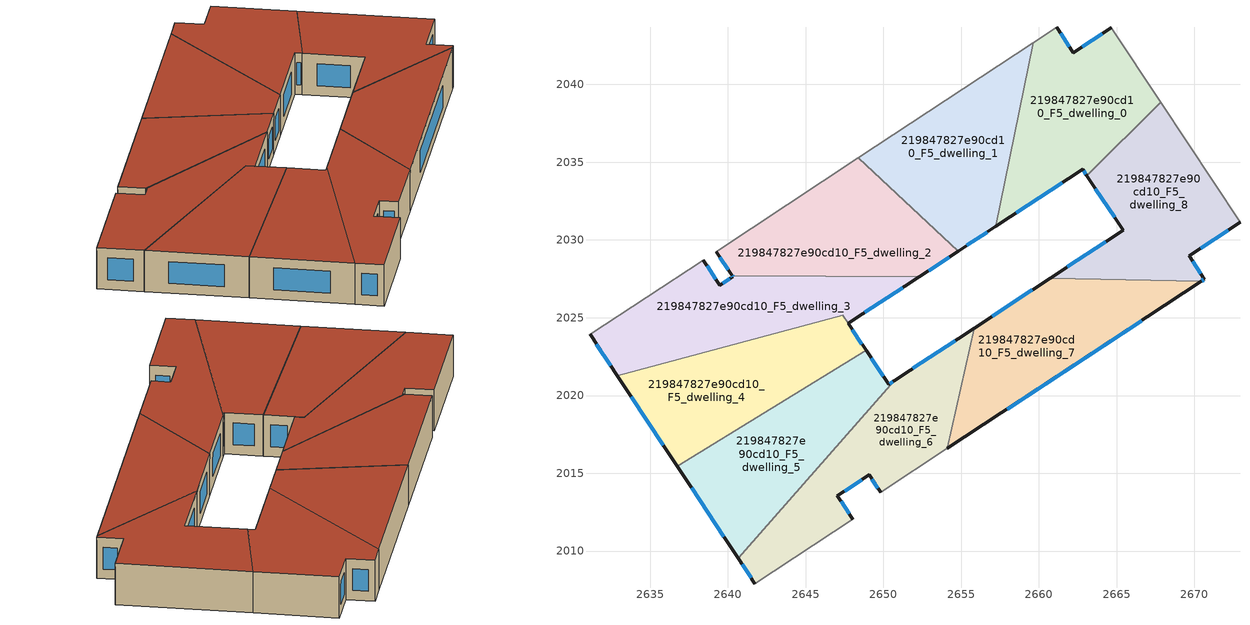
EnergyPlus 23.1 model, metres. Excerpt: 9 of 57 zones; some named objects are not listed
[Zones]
219847827e90cd10_F5_dwelling_0
 floor to 219847827e90cd10_F4_dwelling_0 (EU_floor_Construction): 2664.65,2043.63 2667.82,2038.84 2663.09,2034.12 2662.81,2034.55 2657.23,2030.88 2659.63,2042.67 2661.13,2043.66 2662.22,2042.03 z15
 wall outside (EU_wall_Construction): 2664.65,2043.63 2662.22,2042.03 2661.13,2043.66 / 2657.23,2030.88 2662.81,2034.55 2663.09,2034.12 z15:18
 wall adiabatic (EU_wall_Construction): 2667.82,2038.84 2664.65,2043.63 / 2661.13,2043.66 2659.63,2042.67 z15:18
 wall to 219847827e90cd10_F5_dwelling_8 (EU_wall_Construction): 2663.09,2034.12 2667.82,2038.84 z15:18
 wall to 219847827e90cd10_F5_dwelling_1 (EU_wall_Construction): 2659.63,2042.67 2657.23,2030.88 z15:18
 window (EU_Window_Construction): 2664.08,2043.25 2662.79,2042.41 / 2662.87,2034.45 2663.02,2034.22 / 2658.54,2031.74 2661.5,2033.68 / 2661.96,2042.42 2661.39,2043.28 z15.7:17.3
 roof outside (EU_roof_Construction): 2663.09,2034.12 2667.82,2038.84 2664.65,2043.63 2662.22,2042.03 2661.13,2043.66 2659.63,2042.67 2657.23,2030.88 2662.81,2034.55 z18
219847827e90cd10_F5_dwelling_1
 floor to 219847827e90cd10_F4_dwelling_1 (EU_floor_Construction): 2659.63,2042.67 2657.23,2030.88 2654.8,2029.28 2648.39,2035.28 z15
 wall outside (EU_wall_Construction): 2654.8,2029.28 2657.23,2030.88 z15:18
 wall to 219847827e90cd10_F5_dwelling_2 (EU_wall_Construction): 2648.39,2035.28 2654.8,2029.28 z15:18
 wall adiabatic (EU_wall_Construction): 2659.63,2042.67 2648.39,2035.28 z15:18
 window (EU_Window_Construction): 2655.37,2029.66 2656.66,2030.5 z15.7:17.3
 roof outside (EU_roof_Construction): 2657.23,2030.88 2659.63,2042.67 2648.39,2035.28 2654.8,2029.28 z18
219847827e90cd10_F5_dwelling_2
 floor to 219847827e90cd10_F4_dwelling_2 (EU_floor_Construction): 2654.8,2029.28 2652.32,2027.65 2640.28,2027.7 2639.24,2029.26 2648.39,2035.28 z15
 wall outside (EU_wall_Construction): 2652.32,2027.65 2654.8,2029.28 / 2639.24,2029.26 2640.28,2027.7 z15:18
 wall to 219847827e90cd10_F5_dwelling_3 (EU_wall_Construction): 2640.28,2027.7 2652.32,2027.65 z15:18
 wall adiabatic (EU_wall_Construction): 2648.39,2035.28 2639.24,2029.26 z15:18
 window (EU_Window_Construction): 2652.9,2028.03 2654.22,2028.9 / 2639.49,2028.89 2640.03,2028.07 z15.7:17.3
 roof outside (EU_roof_Construction): 2654.8,2029.28 2648.39,2035.28 2639.24,2029.26 2640.28,2027.7 2652.32,2027.65 z18
219847827e90cd10_F5_dwelling_3
 floor to 219847827e90cd10_F4_dwelling_3 (EU_floor_Construction): 2652.32,2027.65 2647.73,2024.63 2647.38,2025.17 2632.89,2021.28 2631.14,2023.93 2638.41,2028.71 2639.49,2027.08 2640.33,2027.63 2640.28,2027.7 z15
 wall outside (EU_wall_Construction): 2631.14,2023.93 2632.89,2021.28 / 2640.28,2027.7 2640.33,2027.63 2639.49,2027.08 2638.41,2028.71 / 2647.73,2024.63 2652.32,2027.65 z15:18
 wall adiabatic (EU_wall_Construction): 2638.41,2028.71 2631.14,2023.93 z15:18
 wall to 219847827e90cd10_F5_dwelling_4 (EU_wall_Construction): 2647.38,2025.17 2647.73,2024.63 / 2632.89,2021.28 2647.38,2025.16 z15:18
 window (EU_Window_Construction): 2631.55,2023.31 2632.48,2021.91 / 2639.24,2027.46 2638.66,2028.33 / 2640.13,2027.5 2639.69,2027.21 / 2640.29,2027.69 2640.31,2027.65 / 2648.81,2025.34 2651.24,2026.94 z15.7:17.3
 roof outside (EU_roof_Construction): 2647.73,2024.63 2652.32,2027.65 2640.28,2027.7 2640.33,2027.63 2639.49,2027.08 2638.41,2028.71 2631.14,2023.93 2632.89,2021.28 2647.38,2025.17 z18
219847827e90cd10_F5_dwelling_4
 floor to 219847827e90cd10_F4_dwelling_4 (EU_floor_Construction): 2647.38,2025.16 2648.88,2022.9 2636.76,2015.44 2632.89,2021.28 z15
 wall outside (EU_wall_Construction): 2632.89,2021.28 2636.76,2015.44 / 2648.88,2022.9 2647.73,2024.63 z15:18
 wall to 219847827e90cd10_F5_dwelling_5 (EU_wall_Construction): 2636.76,2015.44 2648.88,2022.9 z15:18
 window (EU_Window_Construction): 2633.8,2019.91 2635.85,2016.81 / 2648.61,2023.31 2648,2024.23 z15.7:17.3
 roof outside (EU_roof_Construction): 2648.88,2022.9 2647.38,2025.16 2632.89,2021.28 2636.76,2015.44 z18
219847827e90cd10_F5_dwelling_5
 floor to 219847827e90cd10_F4_dwelling_5 (EU_floor_Construction): 2648.88,2022.9 2650.33,2020.71 2650.69,2020.94 2640.66,2009.55 2636.76,2015.44 z15
 wall outside (EU_wall_Construction): 2650.69,2020.94 2650.33,2020.71 2648.88,2022.9 / 2636.76,2015.44 2640.66,2009.55 z15:18
 wall to 219847827e90cd10_F5_dwelling_6 (EU_wall_Construction): 2640.66,2009.55 2650.69,2020.94 z15:18
 window (EU_Window_Construction): 2649.99,2021.22 2649.22,2022.38 / 2650.6,2020.89 2650.42,2020.76 / 2637.68,2014.06 2639.74,2010.93 z15.7:17.3
 roof outside (EU_roof_Construction): 2640.66,2009.55 2650.69,2020.94 2650.33,2020.71 2648.88,2022.9 2636.76,2015.44 z18
219847827e90cd10_F5_dwelling_6
 floor to 219847827e90cd10_F4_dwelling_6 (EU_floor_Construction): 2655.84,2024.33 2654.12,2016.61 2649.82,2013.78 2649.09,2014.89 2647.05,2013.54 2648.03,2012.06 2641.74,2007.91 2640.66,2009.55 2650.69,2020.94 z15
 wall outside (EU_wall_Construction): 2648.03,2012.06 2647.05,2013.54 2649.09,2014.89 2649.82,2013.78 / 2640.66,2009.55 2641.74,2007.91 / 2655.84,2024.33 2650.69,2020.94 z15:18
 wall adiabatic (EU_wall_Construction): 2641.74,2007.91 2648.03,2012.06 / 2649.82,2013.78 2654.12,2016.61 z15:18
 wall to 219847827e90cd10_F5_dwelling_7 (EU_wall_Construction): 2654.12,2016.61 2655.84,2024.33 z15:18
 window (EU_Window_Construction): 2647.53,2013.86 2648.61,2014.57 / 2647.8,2012.41 2647.28,2013.19 / 2640.92,2009.16 2641.49,2008.3 / 2654.63,2023.53 2651.9,2021.74 / 2649.26,2014.63 2649.65,2014.04 z15.7:17.3
 roof outside (EU_roof_Construction): 2649.82,2013.78 2654.12,2016.61 2655.84,2024.33 2650.69,2020.94 2640.66,2009.55 2641.74,2007.91 2648.03,2012.06 2647.05,2013.54 2649.09,2014.89 z18
219847827e90cd10_F5_dwelling_7
 floor to 219847827e90cd10_F4_dwelling_7 (EU_floor_Construction): 2670.42,2027.34 2654.12,2016.61 2655.84,2024.33 2660.72,2027.54 z15
 wall outside (EU_wall_Construction): 2660.72,2027.54 2655.84,2024.33 / 2654.12,2016.61 2670.42,2027.34 z15:18
 wall to 219847827e90cd10_F5_dwelling_8 (EU_wall_Construction): 2670.42,2027.34 2660.72,2027.54 z15:18
 window (EU_Window_Construction): 2659.57,2026.79 2656.98,2025.08 / 2657.95,2019.13 2666.6,2024.82 z15.7:17.3
 roof outside (EU_roof_Construction): 2670.42,2027.34 2660.72,2027.54 2655.84,2024.33 2654.12,2016.61 z18
219847827e90cd10_F5_dwelling_8
 floor to 219847827e90cd10_F4_dwelling_8 (EU_floor_Construction): 2667.82,2038.84 2672.92,2031.14 2669.65,2028.97 2670.64,2027.48 2670.42,2027.34 2660.72,2027.54 2665.41,2030.62 2663.09,2034.12 z15
 wall outside (EU_wall_Construction): 2670.42,2027.34 2670.64,2027.48 2669.65,2028.97 2672.92,2031.14 / 2663.09,2034.12 2665.41,2030.62 2660.72,2027.54 z15:18
 wall adiabatic (EU_wall_Construction): 2672.92,2031.14 2667.82,2038.84 z15:18
 window (EU_Window_Construction): 2670.41,2027.83 2669.88,2028.62 / 2670.48,2027.37 2670.59,2027.45 / 2664.31,2029.9 2661.82,2028.26 / 2663.63,2033.3 2664.86,2031.44 / 2670.42,2029.48 2672.16,2030.63 z15.7:17.3
 roof outside (EU_roof_Construction): 2670.64,2027.48 2669.65,2028.97 2672.92,2031.14 2667.82,2038.84 2663.09,2034.12 2665.41,2030.62 2660.72,2027.54 2670.42,2027.34 z18
[Building]
EU S2 Campaign: North Axis=0; Terrain=City; Solar Distribution=FullExterior
[Site:Location]
Budapest.Ferenc.Liszt.Intl.AP: Latitude=47.437; Longitude=19.256; Time Zone=1; Elevation=185
[SizingPeriod:WeatherFileDays]
AnnualSizingPeriod: Begin Month=1; Begin Day of Month=1; End Month=12; End Day of Month=31; Day of Week for Start Day=Monday; Use Weather File Daylight Saving Period=No; Use Weather File Rain and Snow Indicators=No
[MATERIAL]
EU_InternalMass_Material: Roughness=MediumRough; Thickness=0.1; Conductivity=1; Density=1800; Specific Heat=900; Thermal Absorptance=0.9; Solar Absorptance=0.7; Visible Absorptance=0.7
[MATERIAL:NOMASS] Roughness=MediumRough; Thermal Absorptance=0.9; Solar Absorptance=0.7; Visible Absorptance=0.7
Name | Thermal Resistance
EU_wall_NoMass | 0.832559
EU_roof_NoMass | 1.39638
EU_floor_NoMass | 0.872794
[WINDOWMATERIAL:SIMPLEGLAZINGSYSTEM]
EU_Window_SimpleGlazing: UFactor=2.79869; Solar Heat Gain Coefficient=0.75; Visible Transmittance=0.75
[CONSTRUCTION]
EU_wall_Construction: EU_wall_NoMass
EU_roof_Construction: EU_roof_NoMass
EU_floor_Construction: EU_floor_NoMass
EU_Window_Construction: EU_Window_SimpleGlazing
EU_InternalMass_Construction: EU_InternalMass_Material
[ZONE] Type=1; Multiplier=1; Ceiling Height=autocalculate; Floor Area=autocalculate; Part of Total Floor Area=Yes
Name | Volume
219847827e90cd10_F5_dwelling_0 | 209.393
219847827e90cd10_F5_dwelling_1 | 209.395
219847827e90cd10_F5_dwelling_2 | 206.16
219847827e90cd10_F5_dwelling_3 | 214.526
219847827e90cd10_F5_dwelling_4 | 207.492
219847827e90cd10_F5_dwelling_5 | 209.408
219847827e90cd10_F5_dwelling_6 | 209.419
219847827e90cd10_F5_dwelling_7 | 209.413
219847827e90cd10_F5_dwelling_8 | 209.421
[INTERNALMASS] Construction=EU_InternalMass_Construction
Name | Zone or ZoneList | Surface Area
219847827e90cd10_F5_dwelling_0_EU_InternalMass | 219847827e90cd10_F5_dwelling_0 | 69.7976
219847827e90cd10_F5_dwelling_1_EU_InternalMass | 219847827e90cd10_F5_dwelling_1 | 69.7983
219847827e90cd10_F5_dwelling_2_EU_InternalMass | 219847827e90cd10_F5_dwelling_2 | 68.7199
219847827e90cd10_F5_dwelling_3_EU_InternalMass | 219847827e90cd10_F5_dwelling_3 | 71.5102
219847827e90cd10_F5_dwelling_4_EU_InternalMass | 219847827e90cd10_F5_dwelling_4 | 69.1703
219847827e90cd10_F5_dwelling_5_EU_InternalMass | 219847827e90cd10_F5_dwelling_5 | 69.8026
219847827e90cd10_F5_dwelling_6_EU_InternalMass | 219847827e90cd10_F5_dwelling_6 | 69.8062
219847827e90cd10_F5_dwelling_7_EU_InternalMass | 219847827e90cd10_F5_dwelling_7 | 69.8043
219847827e90cd10_F5_dwelling_8_EU_InternalMass | 219847827e90cd10_F5_dwelling_8 | 69.8072
[OTHEREQUIPMENT] Fuel Type=Electricity; Design Level Calculation Method=Watts/Area; Power per Zone Floor Area=1; Fraction Latent=0; Fraction Radiant=0; Fraction Lost=0; Carbon Dioxide Generation Rate=0; EndUse Subcategory=EU_Step8_InternalGains
Name | Zone or ZoneList or Space or SpaceList | Schedule
EU_Step8_InternalGain_219847827e90cd10_F5_dwelling_0_f000 | 219847827e90cd10_F5_dwelling_0 | EU_Step8_GainSchedule_219847827e90cd10_F5_dwelling_0_f000
EU_Step8_InternalGain_219847827e90cd10_F5_dwelling_1_f000 | 219847827e90cd10_F5_dwelling_1 | EU_Step8_GainSchedule_219847827e90cd10_F5_dwelling_1_f000
EU_Step8_InternalGain_219847827e90cd10_F5_dwelling_2_f000 | 219847827e90cd10_F5_dwelling_2 | EU_Step8_GainSchedule_219847827e90cd10_F5_dwelling_2_f000
EU_Step8_InternalGain_219847827e90cd10_F5_dwelling_3_f000 | 219847827e90cd10_F5_dwelling_3 | EU_Step8_GainSchedule_219847827e90cd10_F5_dwelling_3_f000
EU_Step8_InternalGain_219847827e90cd10_F5_dwelling_4_f000 | 219847827e90cd10_F5_dwelling_4 | EU_Step8_GainSchedule_219847827e90cd10_F5_dwelling_4_f000
EU_Step8_InternalGain_219847827e90cd10_F5_dwelling_5_f000 | 219847827e90cd10_F5_dwelling_5 | EU_Step8_GainSchedule_219847827e90cd10_F5_dwelling_5_f000
EU_Step8_InternalGain_219847827e90cd10_F5_dwelling_6_f000 | 219847827e90cd10_F5_dwelling_6 | EU_Step8_GainSchedule_219847827e90cd10_F5_dwelling_6_f000
EU_Step8_InternalGain_219847827e90cd10_F5_dwelling_7_f000 | 219847827e90cd10_F5_dwelling_7 | EU_Step8_GainSchedule_219847827e90cd10_F5_dwelling_7_f000
EU_Step8_InternalGain_219847827e90cd10_F5_dwelling_8_f000 | 219847827e90cd10_F5_dwelling_8 | EU_Step8_GainSchedule_219847827e90cd10_F5_dwelling_8_f000
[ZONEVENTILATION:DESIGNFLOWRATE] Schedule=EU_AlwaysOn; Design Flow Rate Calculation Method=AirChanges/Hour; Air Changes per Hour=0.475469; Ventilation Type=Natural; Fan Pressure Rise=0; Fan Total Efficiency=1; Constant Term Coefficient=1; Temperature Term Coefficient=0; Velocity Term Coefficient=0; Velocity Squared Term Coefficient=0; Minimum Indoor Temperature=-100; Maximum Indoor Temperature=100; Delta Temperature=-100; Minimum Outdoor Temperature=-100; Maximum Outdoor Temperature=100; Maximum Wind Speed=40
Name | Zone or ZoneList or Space or SpaceList
EU_ConstantAir_219847827e90cd10_F5_dwelling_0 | 219847827e90cd10_F5_dwelling_0
EU_ConstantAir_219847827e90cd10_F5_dwelling_1 | 219847827e90cd10_F5_dwelling_1
EU_ConstantAir_219847827e90cd10_F5_dwelling_2 | 219847827e90cd10_F5_dwelling_2
EU_ConstantAir_219847827e90cd10_F5_dwelling_3 | 219847827e90cd10_F5_dwelling_3
EU_ConstantAir_219847827e90cd10_F5_dwelling_4 | 219847827e90cd10_F5_dwelling_4
EU_ConstantAir_219847827e90cd10_F5_dwelling_5 | 219847827e90cd10_F5_dwelling_5
EU_ConstantAir_219847827e90cd10_F5_dwelling_6 | 219847827e90cd10_F5_dwelling_6
EU_ConstantAir_219847827e90cd10_F5_dwelling_7 | 219847827e90cd10_F5_dwelling_7
EU_ConstantAir_219847827e90cd10_F5_dwelling_8 | 219847827e90cd10_F5_dwelling_8
[HVACTEMPLATE:ZONE:IDEALLOADSAIRSYSTEM] System Availability Schedule=EU_AlwaysOn; Maximum Heating Supply Air Temperature=50; Minimum Cooling Supply Air Temperature=13; Maximum Heating Supply Air Humidity Ratio=0.0156; Minimum Cooling Supply Air Humidity Ratio=0.0077; Heating Limit=NoLimit; Cooling Limit=NoLimit; Heating Availability Schedule=EU_AlwaysOn; Cooling Availability Schedule=EU_CoolingOff; Dehumidification Control Type=ConstantSensibleHeatRatio; Cooling Sensible Heat Ratio=0.7; Dehumidification Setpoint=60; Humidification Control Type=None; Humidification Setpoint=30; Outdoor Air Method=None; Outdoor Air Flow Rate per Person=0.00944; Outdoor Air Flow Rate per Zone Floor Area=0; Outdoor Air Flow Rate per Zone=0; Demand Controlled Ventilation Type=None; Outdoor Air Economizer Type=NoEconomizer; Heat Recovery Type=None; Sensible Heat Recovery Effectiveness=0.7; Latent Heat Recovery Effectiveness=0.65
Name | Template Thermostat
219847827e90cd10_F5_dwelling_0 | EU_HeatOnly_219847827e90cd10_F5_dwelling_0
219847827e90cd10_F5_dwelling_1 | EU_HeatOnly_219847827e90cd10_F5_dwelling_1
219847827e90cd10_F5_dwelling_2 | EU_HeatOnly_219847827e90cd10_F5_dwelling_2
219847827e90cd10_F5_dwelling_3 | EU_HeatOnly_219847827e90cd10_F5_dwelling_3
219847827e90cd10_F5_dwelling_4 | EU_HeatOnly_219847827e90cd10_F5_dwelling_4
219847827e90cd10_F5_dwelling_5 | EU_HeatOnly_219847827e90cd10_F5_dwelling_5
219847827e90cd10_F5_dwelling_6 | EU_HeatOnly_219847827e90cd10_F5_dwelling_6
219847827e90cd10_F5_dwelling_7 | EU_HeatOnly_219847827e90cd10_F5_dwelling_7
219847827e90cd10_F5_dwelling_8 | EU_HeatOnly_219847827e90cd10_F5_dwelling_8
[SIZING:ZONE] Zone Cooling Design Supply Air Temperature Input Method=SupplyAirTemperature; Zone Cooling Design Supply Air Temperature=13; Zone Heating Design Supply Air Temperature Input Method=SupplyAirTemperature; Zone Heating Design Supply Air Temperature=50; Zone Cooling Design Supply Air Humidity Ratio=0.008; Zone Heating Design Supply Air Humidity Ratio=0.008; Cooling Design Air Flow Method=DesignDay; Cooling Design Air Flow Rate=0; Cooling Minimum Air Flow per Zone Floor Area=0.000762; Cooling Minimum Air Flow=0; Cooling Minimum Air Flow Fraction=0.2; Heating Design Air Flow Method=DesignDay; Heating Design Air Flow Rate=0; Heating Maximum Air Flow per Zone Floor Area=0.002032; Heating Maximum Air Flow=0.141576; Heating Maximum Air Flow Fraction=0.3; Account for Dedicated Outdoor Air System=No; Dedicated Outdoor Air System Control Strategy=NeutralSupplyAir; Dedicated Outdoor Air Low Setpoint Temperature for Design=autosize; Dedicated Outdoor Air High Setpoint Temperature for Design=autosize; Zone Load Sizing Method=Sensible Load Only No Latent Load; Zone Latent Cooling Design Supply Air Humidity Ratio Input Method=HumidityRatioDifference; Zone Cooling Design Supply Air Humidity Ratio Difference=0.005; Zone Latent Heating Design Supply Air Humidity Ratio Input Method=HumidityRatioDifference; Zone Humidification Design Supply Air Humidity Ratio Difference=0.005
219847827e90cd10_F5_dwelling_0; 219847827e90cd10_F5_dwelling_1; 219847827e90cd10_F5_dwelling_2; 219847827e90cd10_F5_dwelling_3; 219847827e90cd10_F5_dwelling_4; 219847827e90cd10_F5_dwelling_5; 219847827e90cd10_F5_dwelling_6; 219847827e90cd10_F5_dwelling_7; 219847827e90cd10_F5_dwelling_8
[SCHEDULE:CONSTANT]
Name | Hourly Value
EU_AlwaysOn | 1
EU_CoolingOff | 0
[SCHEDULE:FILE] Column Number=1; Rows to Skip at Top=0; Number of Hours of Data=8760; Column Separator=Comma; Interpolate to Timestep=No; Minutes per Item=60; Adjust Schedule for Daylight Savings=Yes
Name | File
EU_Step8_GainSchedule_219847827e90cd10_F5_dwelling_0_f000 | ../../schedules/219847827e90cd10/219847827e90cd10_F5_dwelling_0_f000_gain.csv
EU_Step8_GainSchedule_219847827e90cd10_F5_dwelling_1_f000 | ../../schedules/219847827e90cd10/219847827e90cd10_F5_dwelling_1_f000_gain.csv
EU_Step8_GainSchedule_219847827e90cd10_F5_dwelling_2_f000 | ../../schedules/219847827e90cd10/219847827e90cd10_F5_dwelling_2_f000_gain.csv
EU_Step8_GainSchedule_219847827e90cd10_F5_dwelling_3_f000 | ../../schedules/219847827e90cd10/219847827e90cd10_F5_dwelling_3_f000_gain.csv
EU_Step8_GainSchedule_219847827e90cd10_F5_dwelling_4_f000 | ../../schedules/219847827e90cd10/219847827e90cd10_F5_dwelling_4_f000_gain.csv
EU_Step8_GainSchedule_219847827e90cd10_F5_dwelling_5_f000 | ../../schedules/219847827e90cd10/219847827e90cd10_F5_dwelling_5_f000_gain.csv
EU_Step8_GainSchedule_219847827e90cd10_F5_dwelling_6_f000 | ../../schedules/219847827e90cd10/219847827e90cd10_F5_dwelling_6_f000_gain.csv
EU_Step8_GainSchedule_219847827e90cd10_F5_dwelling_7_f000 | ../../schedules/219847827e90cd10/219847827e90cd10_F5_dwelling_7_f000_gain.csv
EU_Step8_GainSchedule_219847827e90cd10_F5_dwelling_8_f000 | ../../schedules/219847827e90cd10/219847827e90cd10_F5_dwelling_8_f000_gain.csv
